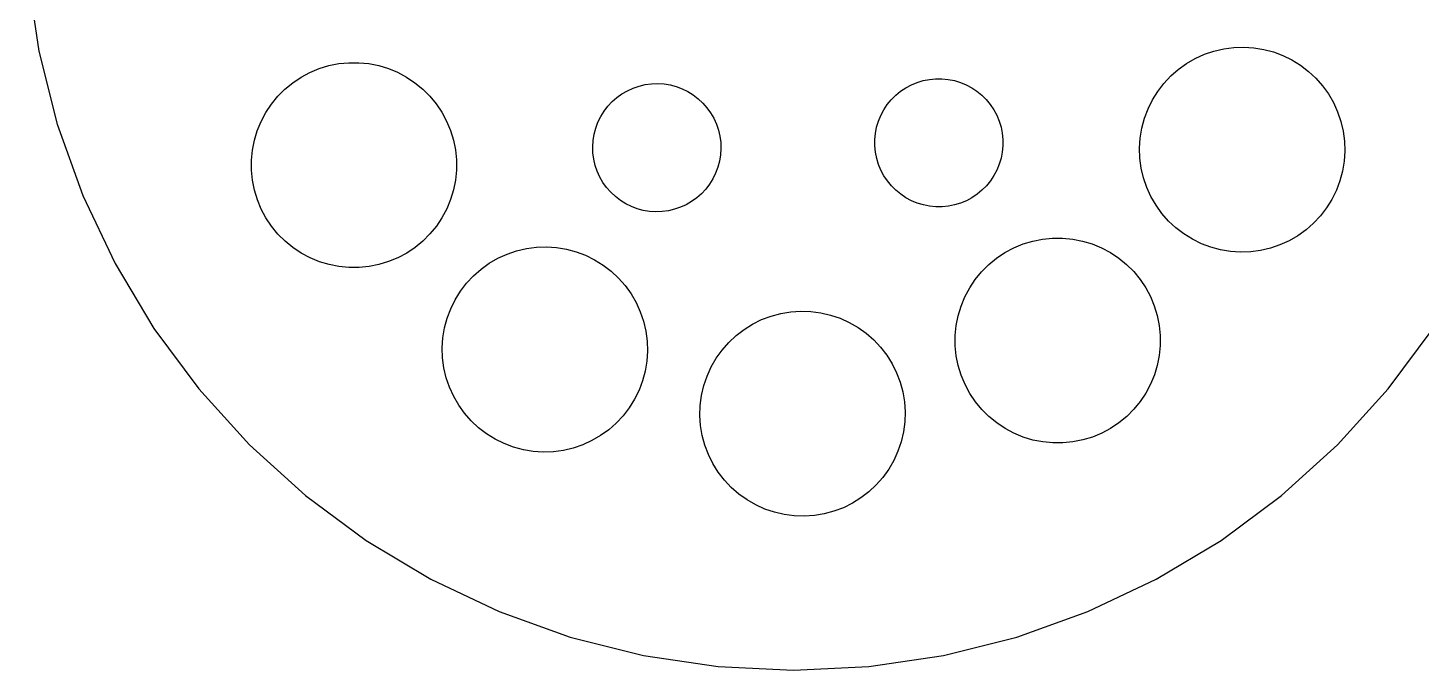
# Model space of a CAD drawing. Header units: metres. Extents: x -4 to 254, y -4 to 180.
# Drawn here: x 5.07 to 32.24, y 95 to 107.53 of the extents above; entities that cross this region are included whole.
import ezdxf

# ---------------------------------------------------------------- set-up
doc = ezdxf.new("R2010")
doc.units = ezdxf.units.M

msp = doc.modelspace()

# ---------------------------------------------------------------- linework, layer by layer
for p, q in [((5.07224, 108.53), (5.28822, 107.074)), ((5.28822, 107.074), (5.6459, 105.646)), ((28.0091, 107.011), (28.1949, 107.074)), ((28.1949, 107.074), (28.386, 107.119)), ((28.386, 107.119), (28.5806, 107.145)), ((28.5806, 107.145), (28.7767, 107.152)), ((28.7767, 107.152), (28.9726, 107.139)), ((28.9726, 107.139), (29.1663, 107.107)), ((29.1663, 107.107), (29.3559, 107.057)), ((29.3559, 107.057), (29.5397, 106.988)), ((10.7525, 106.732), (10.9403, 106.789)), ((10.9403, 106.789), (11.1327, 106.828)), ((11.1327, 106.828), (11.328, 106.847)), ((11.328, 106.847), (11.5243, 106.847)), ((11.5243, 106.847), (11.7196, 106.828)), ((11.7196, 106.828), (11.9122, 106.79)), ((11.9122, 106.79), (12.1001, 106.733)), ((27.5012, 106.717), (27.6606, 106.832)), ((27.6606, 106.832), (27.8304, 106.93)), ((27.8304, 106.93), (28.0091, 107.011)), ((29.5397, 106.988), (29.7158, 106.901)), ((29.7158, 106.901), (29.8826, 106.798)), ((29.8826, 106.798), (30.0384, 106.678)), ((10.2352, 106.455), (10.3983, 106.564)), ((10.3983, 106.564), (10.5713, 106.657)), ((10.5713, 106.657), (10.7525, 106.732)), ((12.1001, 106.733), (12.2815, 106.659)), ((12.2815, 106.659), (12.4547, 106.566)), ((12.4547, 106.566), (12.618, 106.457)), ((22.4103, 106.462), (22.5276, 106.498)), ((22.5276, 106.498), (22.6479, 106.522)), ((22.6479, 106.522), (22.77, 106.534)), ((22.77, 106.534), (22.8927, 106.534)), ((22.8927, 106.534), (23.0148, 106.522)), ((23.0148, 106.522), (23.1351, 106.498)), ((23.1351, 106.498), (23.2525, 106.463)), ((27.2197, 106.444), (27.3537, 106.588)), ((27.3537, 106.588), (27.5012, 106.717)), ((30.0384, 106.678), (30.1818, 106.544)), ((30.1818, 106.544), (30.3114, 106.397)), ((9.94496, 106.191), (10.0836, 106.33)), ((10.0836, 106.33), (10.2352, 106.455)), ((12.618, 106.457), (12.7698, 106.333)), ((12.7698, 106.333), (12.9088, 106.194)), ((16.5554, 106.168), (16.655, 106.239)), ((16.655, 106.239), (16.7612, 106.301)), ((16.7612, 106.301), (16.8729, 106.352)), ((16.8729, 106.352), (16.989, 106.391)), ((16.989, 106.391), (17.1084, 106.419)), ((17.1084, 106.419), (17.23, 106.435)), ((17.23, 106.435), (17.3526, 106.439)), ((17.3526, 106.439), (17.4751, 106.432)), ((17.4751, 106.432), (17.5961, 106.412)), ((17.5961, 106.412), (17.7146, 106.38)), ((17.7146, 106.38), (17.8295, 106.337)), ((17.8295, 106.337), (17.9396, 106.283)), ((17.9396, 106.283), (18.0438, 106.218)), ((18.0438, 106.218), (18.1412, 106.144)), ((21.9056, 106.124), (21.9922, 106.211)), ((21.9922, 106.211), (22.087, 106.289)), ((22.087, 106.289), (22.1889, 106.357)), ((22.1889, 106.357), (22.297, 106.415)), ((22.297, 106.415), (22.4103, 106.462)), ((23.2525, 106.463), (23.3659, 106.416)), ((23.3659, 106.416), (23.4742, 106.358)), ((23.4742, 106.358), (23.5762, 106.29)), ((23.5762, 106.29), (23.6711, 106.213)), ((23.6711, 106.213), (23.758, 106.126)), ((26.9969, 106.122), (27.1004, 106.288)), ((27.1004, 106.288), (27.2197, 106.444)), ((30.3114, 106.397), (30.4259, 106.238)), ((30.4259, 106.238), (30.5242, 106.068)), ((9.71176, 105.876), (9.82062, 106.039)), ((9.82062, 106.039), (9.94496, 106.191)), ((12.9088, 106.194), (13.0334, 106.043)), ((13.0334, 106.043), (13.1427, 105.88)), ((16.3049, 105.9), (16.3795, 105.997)), ((16.3795, 105.997), (16.4633, 106.087)), ((16.4633, 106.087), (16.5554, 106.168)), ((18.1412, 106.144), (18.2308, 106.06)), ((18.2308, 106.06), (18.3118, 105.968)), ((18.3118, 105.968), (18.3834, 105.868)), ((21.7598, 105.927), (21.8279, 106.029)), ((21.8279, 106.029), (21.9056, 106.124)), ((23.758, 106.126), (23.8359, 106.031)), ((23.8359, 106.031), (23.9042, 105.929)), ((26.8414, 105.762), (26.9103, 105.945)), ((26.9103, 105.945), (26.9969, 106.122)), ((30.5242, 106.068), (30.6054, 105.889)), ((9.54451, 105.521), (9.61943, 105.703)), ((9.61943, 105.703), (9.71176, 105.876)), ((13.1427, 105.88), (13.2354, 105.707)), ((13.2354, 105.707), (13.3107, 105.525)), ((16.1431, 105.571), (16.1861, 105.686)), ((16.1861, 105.686), (16.2403, 105.796)), ((16.2403, 105.796), (16.3049, 105.9)), ((18.3834, 105.868), (18.4448, 105.762)), ((18.4448, 105.762), (18.4956, 105.65)), ((21.6198, 105.588), (21.6553, 105.705)), ((21.6553, 105.705), (21.7021, 105.819)), ((21.7021, 105.819), (21.7598, 105.927)), ((23.9042, 105.929), (23.9621, 105.821)), ((23.9621, 105.821), (24.0092, 105.708)), ((24.0092, 105.708), (24.0449, 105.591)), ((26.7908, 105.572), (26.8414, 105.762)), ((30.6054, 105.889), (30.6687, 105.703)), ((30.6687, 105.703), (30.7135, 105.512)), ((5.6459, 105.646), (6.14182, 104.26)), ((9.48775, 105.333), (9.54451, 105.521)), ((13.3107, 105.525), (13.3679, 105.338)), ((16.0916, 105.331), (16.1114, 105.452)), ((16.1114, 105.452), (16.1431, 105.571)), ((18.4956, 105.65), (18.5351, 105.534)), ((18.5351, 105.534), (18.5631, 105.415)), ((18.5631, 105.415), (18.5793, 105.293)), ((21.5841, 105.346), (21.596, 105.468)), ((21.596, 105.468), (21.6198, 105.588)), ((24.0449, 105.591), (24.069, 105.47)), ((24.069, 105.47), (24.0811, 105.348)), ((26.759, 105.378), (26.7908, 105.572)), ((30.7135, 105.512), (30.7393, 105.318)), ((9.43063, 104.946), (9.44966, 105.141)), ((9.44966, 105.141), (9.48775, 105.333)), ((13.3679, 105.338), (13.4064, 105.145)), ((13.4064, 105.145), (13.4258, 104.95)), ((16.0837, 105.209), (16.0916, 105.331)), ((16.0878, 105.086), (16.0837, 105.209)), ((18.5834, 105.171), (18.5755, 105.048)), ((18.5793, 105.293), (18.5834, 105.171)), ((21.5843, 105.223), (21.5841, 105.346)), ((21.5964, 105.101), (21.5843, 105.223)), ((24.0813, 105.226), (24.0694, 105.104)), ((24.0811, 105.348), (24.0813, 105.226)), ((26.7464, 105.182), (26.759, 105.378)), ((26.7531, 104.986), (26.7464, 105.182)), ((30.746, 105.121), (30.7333, 104.926)), ((30.7393, 105.318), (30.746, 105.121)), ((9.43085, 104.749), (9.43063, 104.946)), ((13.4258, 104.95), (13.426, 104.754)), ((16.104, 104.964), (16.0878, 105.086)), ((16.132, 104.845), (16.104, 104.964)), ((18.5557, 104.927), (18.524, 104.809)), ((18.5755, 105.048), (18.5557, 104.927)), ((21.6205, 104.981), (21.5964, 105.101)), ((21.6562, 104.863), (21.6205, 104.981)), ((21.7033, 104.75), (21.6562, 104.863)), ((24.0101, 104.866), (23.9633, 104.752)), ((24.0456, 104.983), (24.0101, 104.866)), ((24.0694, 105.104), (24.0456, 104.983)), ((26.7789, 104.792), (26.7531, 104.986)), ((30.7333, 104.926), (30.7016, 104.732)), ((9.4503, 104.554), (9.43085, 104.749)), ((13.426, 104.754), (13.407, 104.558)), ((16.1715, 104.729), (16.132, 104.845)), ((16.2223, 104.617), (16.1715, 104.729)), ((16.2837, 104.511), (16.2223, 104.617)), ((18.4268, 104.584), (18.3622, 104.479)), ((18.481, 104.694), (18.4268, 104.584)), ((18.524, 104.809), (18.481, 104.694)), ((21.7612, 104.642), (21.7033, 104.75)), ((21.8295, 104.54), (21.7612, 104.642)), ((23.9056, 104.644), (23.8375, 104.542)), ((23.9633, 104.752), (23.9056, 104.644)), ((26.8237, 104.601), (26.7789, 104.792)), ((26.887, 104.415), (26.8237, 104.601)), ((30.7016, 104.732), (30.651, 104.542)), ((9.4888, 104.362), (9.4503, 104.554)), ((9.54599, 104.174), (9.4888, 104.362)), ((13.3689, 104.366), (13.3121, 104.178)), ((13.407, 104.558), (13.3689, 104.366)), ((16.3553, 104.411), (16.2837, 104.511)), ((16.4363, 104.319), (16.3553, 104.411)), ((16.5259, 104.236), (16.4363, 104.319)), ((18.2876, 104.382), (18.2038, 104.292)), ((18.3622, 104.479), (18.2876, 104.382)), ((21.9074, 104.445), (21.8295, 104.54)), ((21.9943, 104.358), (21.9074, 104.445)), ((22.0892, 104.281), (21.9943, 104.358)), ((23.6732, 104.36), (23.5784, 104.282)), ((23.7598, 104.447), (23.6732, 104.36)), ((23.8375, 104.542), (23.7598, 104.447)), ((26.9682, 104.236), (26.887, 104.415)), ((30.582, 104.358), (30.4954, 104.182)), ((30.651, 104.542), (30.582, 104.358)), ((6.14182, 104.26), (6.77119, 102.929)), ((9.62129, 103.993), (9.54599, 104.174)), ((13.3121, 104.178), (13.2372, 103.996)), ((16.6233, 104.161), (16.5259, 104.236)), ((16.7275, 104.096), (16.6233, 104.161)), ((16.8376, 104.042), (16.7275, 104.096)), ((16.9525, 103.999), (16.8376, 104.042)), ((17.9059, 104.078), (17.7942, 104.028)), ((18.0121, 104.14), (17.9059, 104.078)), ((18.1117, 104.211), (18.0121, 104.14)), ((18.2038, 104.292), (18.1117, 104.211)), ((22.1912, 104.213), (22.0892, 104.281)), ((22.2995, 104.155), (22.1912, 104.213)), ((22.4129, 104.108), (22.2995, 104.155)), ((22.5303, 104.073), (22.4129, 104.108)), ((22.6506, 104.049), (22.5303, 104.073)), ((22.7727, 104.037), (22.6506, 104.049)), ((22.8954, 104.037), (22.7727, 104.037)), ((23.0175, 104.049), (22.8954, 104.037)), ((23.1378, 104.073), (23.0175, 104.049)), ((23.2551, 104.109), (23.1378, 104.073)), ((23.3684, 104.156), (23.2551, 104.109)), ((23.4765, 104.214), (23.3684, 104.156)), ((23.5784, 104.282), (23.4765, 104.214)), ((27.0665, 104.066), (26.9682, 104.236)), ((27.181, 103.907), (27.0665, 104.066)), ((30.4954, 104.182), (30.392, 104.016)), ((9.714, 103.82), (9.62129, 103.993)), ((9.82323, 103.656), (9.714, 103.82)), ((13.1449, 103.823), (13.036, 103.66)), ((13.2372, 103.996), (13.1449, 103.823)), ((17.071, 103.967), (16.9525, 103.999)), ((17.192, 103.948), (17.071, 103.967)), ((17.3145, 103.94), (17.192, 103.948)), ((17.4371, 103.944), (17.3145, 103.94)), ((17.5587, 103.96), (17.4371, 103.944)), ((17.6781, 103.988), (17.5587, 103.96)), ((17.7942, 104.028), (17.6781, 103.988)), ((27.3105, 103.759), (27.181, 103.907)), ((30.2727, 103.86), (30.1386, 103.716)), ((30.392, 104.016), (30.2727, 103.86)), ((9.94789, 103.505), (9.82323, 103.656)), ((10.0868, 103.366), (9.94789, 103.505)), ((12.9117, 103.508), (12.7731, 103.369)), ((13.036, 103.66), (12.9117, 103.508)), ((27.4539, 103.625), (27.3105, 103.759)), ((27.6098, 103.506), (27.4539, 103.625)), ((27.7766, 103.403), (27.6098, 103.506)), ((29.9912, 103.587), (29.8318, 103.472)), ((30.1386, 103.716), (29.9912, 103.587)), ((10.2387, 103.242), (10.0868, 103.366)), ((10.402, 103.133), (10.2387, 103.242)), ((12.6215, 103.245), (12.4584, 103.135)), ((12.7731, 103.369), (12.6215, 103.245)), ((14.6006, 103.176), (14.7917, 103.221)), ((14.7917, 103.221), (14.9863, 103.247)), ((14.9863, 103.247), (15.1824, 103.254)), ((15.1824, 103.254), (15.3783, 103.241)), ((15.3783, 103.241), (15.572, 103.209)), ((24.1203, 103.143), (24.2933, 103.235)), ((24.2933, 103.235), (24.4745, 103.311)), ((24.4745, 103.311), (24.6623, 103.368)), ((24.6623, 103.368), (24.8548, 103.406)), ((24.8548, 103.406), (25.0501, 103.426)), ((25.0501, 103.426), (25.2463, 103.426)), ((25.2463, 103.426), (25.4417, 103.407)), ((25.4417, 103.407), (25.6342, 103.369)), ((25.6342, 103.369), (25.8221, 103.312)), ((25.8221, 103.312), (26.0035, 103.237)), ((26.0035, 103.237), (26.1767, 103.145)), ((27.9527, 103.316), (27.7766, 103.403)), ((28.1365, 103.247), (27.9527, 103.316)), ((28.3261, 103.197), (28.1365, 103.247)), ((29.2975, 103.229), (29.1064, 103.185)), ((29.4832, 103.293), (29.2975, 103.229)), ((29.6619, 103.374), (29.4832, 103.293)), ((29.8318, 103.472), (29.6619, 103.374)), ((10.5752, 103.041), (10.402, 103.133)), ((10.7566, 102.966), (10.5752, 103.041)), ((10.9445, 102.909), (10.7566, 102.966)), ((12.1042, 102.967), (11.9164, 102.91)), ((12.2854, 103.043), (12.1042, 102.967)), ((12.4584, 103.135), (12.2854, 103.043)), ((14.0663, 102.934), (14.2362, 103.032)), ((14.2362, 103.032), (14.4149, 103.113)), ((14.4149, 103.113), (14.6006, 103.176)), ((15.572, 103.209), (15.7616, 103.159)), ((15.7616, 103.159), (15.9454, 103.09)), ((15.9454, 103.09), (16.1215, 103.003)), ((16.1215, 103.003), (16.2883, 102.9)), ((23.8056, 102.909), (23.9572, 103.033)), ((23.9572, 103.033), (24.1203, 103.143)), ((26.1767, 103.145), (26.34, 103.036)), ((26.34, 103.036), (26.4919, 102.912)), ((28.5198, 103.165), (28.3261, 103.197)), ((28.7157, 103.152), (28.5198, 103.165)), ((28.9118, 103.159), (28.7157, 103.152)), ((29.1064, 103.185), (28.9118, 103.159)), ((6.77119, 102.929), (7.52797, 101.666)), ((11.137, 102.871), (10.9445, 102.909)), ((11.3324, 102.852), (11.137, 102.871)), ((11.5287, 102.852), (11.3324, 102.852)), ((11.724, 102.872), (11.5287, 102.852)), ((11.9164, 102.91), (11.724, 102.872)), ((13.6254, 102.546), (13.7595, 102.689)), ((13.7595, 102.689), (13.9069, 102.819)), ((13.9069, 102.819), (14.0663, 102.934)), ((16.2883, 102.9), (16.4442, 102.78)), ((16.4442, 102.78), (16.5876, 102.646)), ((23.5427, 102.618), (23.667, 102.77)), ((23.667, 102.77), (23.8056, 102.909)), ((26.4919, 102.912), (26.6308, 102.773)), ((26.6308, 102.773), (26.7555, 102.621)), ((13.5061, 102.39), (13.6254, 102.546)), ((16.5876, 102.646), (16.7171, 102.499)), ((16.7171, 102.499), (16.8316, 102.339)), ((23.3415, 102.281), (23.4338, 102.455)), ((23.4338, 102.455), (23.5427, 102.618)), ((26.7555, 102.621), (26.8647, 102.458)), ((26.8647, 102.458), (26.9574, 102.285)), ((13.3161, 102.047), (13.4027, 102.223)), ((13.4027, 102.223), (13.5061, 102.39)), ((16.8316, 102.339), (16.9299, 102.17)), ((16.9299, 102.17), (17.0111, 101.991)), ((23.2666, 102.1), (23.3415, 102.281)), ((26.9574, 102.285), (27.0327, 102.104)), ((13.1965, 101.674), (13.2471, 101.864)), ((13.2471, 101.864), (13.3161, 102.047)), ((17.0111, 101.991), (17.0744, 101.805)), ((19.377, 101.836), (19.5607, 101.905)), ((19.5607, 101.905), (19.7502, 101.956)), ((19.7502, 101.956), (19.9438, 101.988)), ((19.9438, 101.988), (20.1396, 102.001)), ((20.1396, 102.001), (20.3358, 101.995)), ((20.3358, 101.995), (20.5304, 101.97)), ((20.5304, 101.97), (20.7216, 101.925)), ((20.7216, 101.925), (20.9075, 101.862)), ((20.9075, 101.862), (21.0864, 101.782)), ((23.1717, 101.72), (23.2098, 101.912)), ((23.2098, 101.912), (23.2666, 102.1)), ((27.0327, 102.104), (27.0899, 101.916)), ((27.0899, 101.916), (27.1284, 101.724)), ((7.52797, 101.666), (8.40485, 100.484)), ((13.1648, 101.48), (13.1965, 101.674)), ((17.0744, 101.805), (17.1192, 101.614)), ((17.1192, 101.614), (17.1451, 101.419)), ((18.879, 101.525), (19.0345, 101.645)), ((19.0345, 101.645), (19.2011, 101.749)), ((19.2011, 101.749), (19.377, 101.836)), ((21.0864, 101.782), (21.2565, 101.684)), ((21.2565, 101.684), (21.4161, 101.569)), ((23.1527, 101.524), (23.1717, 101.72)), ((27.1284, 101.724), (27.1479, 101.529)), ((31.5952, 100.484), (32.472, 101.666)), ((13.1521, 101.284), (13.1648, 101.48)), ((17.1451, 101.419), (17.1517, 101.223)), ((18.6066, 101.243), (18.7359, 101.391)), ((18.7359, 101.391), (18.879, 101.525)), ((21.4161, 101.569), (21.5638, 101.44)), ((21.5638, 101.44), (21.6982, 101.297)), ((23.1529, 101.328), (23.1527, 101.524)), ((23.1723, 101.133), (23.1529, 101.328)), ((27.1481, 101.332), (27.129, 101.137)), ((27.1479, 101.529), (27.1481, 101.332)), ((13.1588, 101.088), (13.1521, 101.284)), ((13.1846, 100.894), (13.1588, 101.088)), ((17.1517, 101.223), (17.1391, 101.027)), ((18.3945, 100.913), (18.4924, 101.083)), ((18.4924, 101.083), (18.6066, 101.243)), ((21.6982, 101.297), (21.8178, 101.142)), ((21.8178, 101.142), (21.9216, 100.975)), ((23.2108, 100.94), (23.1723, 101.133)), ((27.129, 101.137), (27.091, 100.944)), ((13.2294, 100.703), (13.1846, 100.894)), ((17.1073, 100.834), (17.0567, 100.644)), ((17.1391, 101.027), (17.1073, 100.834)), ((18.3137, 100.735), (18.3945, 100.913)), ((21.9216, 100.975), (22.0086, 100.799)), ((22.0086, 100.799), (22.078, 100.615)), ((23.268, 100.753), (23.2108, 100.94)), ((27.091, 100.944), (27.0342, 100.757)), ((13.2927, 100.517), (13.2294, 100.703)), ((13.3739, 100.338), (13.2927, 100.517)), ((17.0567, 100.644), (16.9878, 100.46)), ((18.2065, 100.357), (18.2508, 100.549)), ((18.2508, 100.549), (18.3137, 100.735)), ((22.078, 100.615), (22.129, 100.426)), ((23.3433, 100.571), (23.268, 100.753)), ((23.436, 100.398), (23.3433, 100.571)), ((26.9593, 100.575), (26.8669, 100.402)), ((27.0342, 100.757), (26.9593, 100.575)), ((8.40485, 100.484), (9.3934, 99.3934)), ((13.4722, 100.168), (13.3739, 100.338)), ((16.9012, 100.284), (16.7977, 100.117)), ((16.9878, 100.46), (16.9012, 100.284)), ((18.181, 100.163), (18.2065, 100.357)), ((22.129, 100.426), (22.1612, 100.232)), ((22.1612, 100.232), (22.1742, 100.036)), ((23.5453, 100.235), (23.436, 100.398)), ((23.6699, 100.084), (23.5453, 100.235)), ((26.7581, 100.239), (26.6337, 100.087)), ((26.8669, 100.402), (26.7581, 100.239)), ((30.6066, 99.3934), (31.5952, 100.484)), ((13.5867, 100.009), (13.4722, 100.168)), ((13.7163, 99.8614), (13.5867, 100.009)), ((16.6784, 99.9616), (16.5444, 99.8182)), ((16.7977, 100.117), (16.6784, 99.9616)), ((18.1748, 99.9666), (18.181, 100.163)), ((18.1879, 99.7708), (18.1748, 99.9666)), ((22.1742, 100.036), (22.168, 99.8403)), ((23.8089, 99.945), (23.6699, 100.084)), ((26.6337, 100.087), (26.4951, 99.9479)), ((13.8597, 99.7273), (13.7163, 99.8614)), ((14.0155, 99.608), (13.8597, 99.7273)), ((16.3969, 99.6886), (16.2375, 99.5741)), ((16.5444, 99.8182), (16.3969, 99.6886)), ((18.2201, 99.5772), (18.1879, 99.7708)), ((22.168, 99.8403), (22.1426, 99.6456)), ((23.9607, 99.8206), (23.8089, 99.945)), ((24.124, 99.7118), (23.9607, 99.8206)), ((24.2972, 99.6194), (24.124, 99.7118)), ((26.1805, 99.714), (26.0075, 99.6213)), ((26.3435, 99.8232), (26.1805, 99.714)), ((26.4951, 99.9479), (26.3435, 99.8232)), ((14.1823, 99.5046), (14.0155, 99.608)), ((14.3584, 99.418), (14.1823, 99.5046)), ((14.5422, 99.349), (14.3584, 99.418)), ((16.0677, 99.4758), (15.889, 99.3946)), ((16.2375, 99.5741), (16.0677, 99.4758)), ((18.2711, 99.3876), (18.2201, 99.5772)), ((22.0982, 99.4545), (22.0354, 99.2685)), ((22.1426, 99.6456), (22.0982, 99.4545)), ((24.4787, 99.5445), (24.2972, 99.6194)), ((24.6665, 99.4877), (24.4787, 99.5445)), ((24.8591, 99.4497), (24.6665, 99.4877)), ((25.0544, 99.4306), (24.8591, 99.4497)), ((25.2507, 99.4308), (25.0544, 99.4306)), ((25.446, 99.4503), (25.2507, 99.4308)), ((25.6384, 99.4888), (25.446, 99.4503)), ((25.8262, 99.546), (25.6384, 99.4888)), ((26.0075, 99.6213), (25.8262, 99.546)), ((9.3934, 99.3934), (10.4841, 98.4048)), ((14.7318, 99.2984), (14.5422, 99.349)), ((14.9255, 99.2667), (14.7318, 99.2984)), ((15.1214, 99.254), (14.9255, 99.2667)), ((15.3175, 99.2607), (15.1214, 99.254)), ((15.5121, 99.2865), (15.3175, 99.2607)), ((15.7032, 99.3313), (15.5121, 99.2865)), ((15.889, 99.3946), (15.7032, 99.3313)), ((18.3404, 99.204), (18.2711, 99.3876)), ((18.4274, 99.0281), (18.3404, 99.204)), ((22.0354, 99.2685), (21.9545, 99.0897)), ((29.5159, 98.4048), (30.6066, 99.3934)), ((18.5312, 98.8615), (18.4274, 99.0281)), ((21.8566, 98.9196), (21.7424, 98.7599)), ((21.9545, 99.0897), (21.8566, 98.9196)), ((18.6509, 98.706), (18.5312, 98.8615)), ((18.7852, 98.5629), (18.6509, 98.706)), ((21.6132, 98.6122), (21.4701, 98.4779)), ((21.7424, 98.7599), (21.6132, 98.6122)), ((10.4841, 98.4048), (11.6665, 97.528)), ((18.9329, 98.4336), (18.7852, 98.5629)), ((19.0926, 98.3195), (18.9329, 98.4336)), ((21.3145, 98.3582), (21.1479, 98.2544)), ((21.4701, 98.4779), (21.3145, 98.3582)), ((28.3335, 97.528), (29.5159, 98.4048)), ((19.2627, 98.2215), (19.0926, 98.3195)), ((19.4415, 98.1407), (19.2627, 98.2215)), ((19.6275, 98.0778), (19.4415, 98.1407)), ((19.8186, 98.0334), (19.6275, 98.0778)), ((20.7884, 98.0981), (20.5989, 98.0471)), ((20.972, 98.1674), (20.7884, 98.0981)), ((21.1479, 98.2544), (20.972, 98.1674)), ((20.0132, 98.008), (19.8186, 98.0334)), ((20.2094, 98.0018), (20.0132, 98.008)), ((20.4053, 98.0149), (20.2094, 98.0018)), ((20.5989, 98.0471), (20.4053, 98.0149)), ((11.6665, 97.528), (12.9291, 96.7712)), ((27.0709, 96.7712), (28.3335, 97.528)), ((12.9291, 96.7712), (14.2598, 96.1418)), ((25.7402, 96.1418), (27.0709, 96.7712)), ((14.2598, 96.1418), (15.6457, 95.6459)), ((24.3543, 95.6459), (25.7402, 96.1418)), ((15.6457, 95.6459), (17.0737, 95.2882)), ((22.9263, 95.2882), (24.3543, 95.6459)), ((17.0737, 95.2882), (18.5298, 95.0722)), ((18.5298, 95.0722), (20, 95)), ((20, 95), (21.4702, 95.0722)), ((21.4702, 95.0722), (22.9263, 95.2882))]:
    msp.add_line(p, q)

doc.saveas('drawing.dxf')
